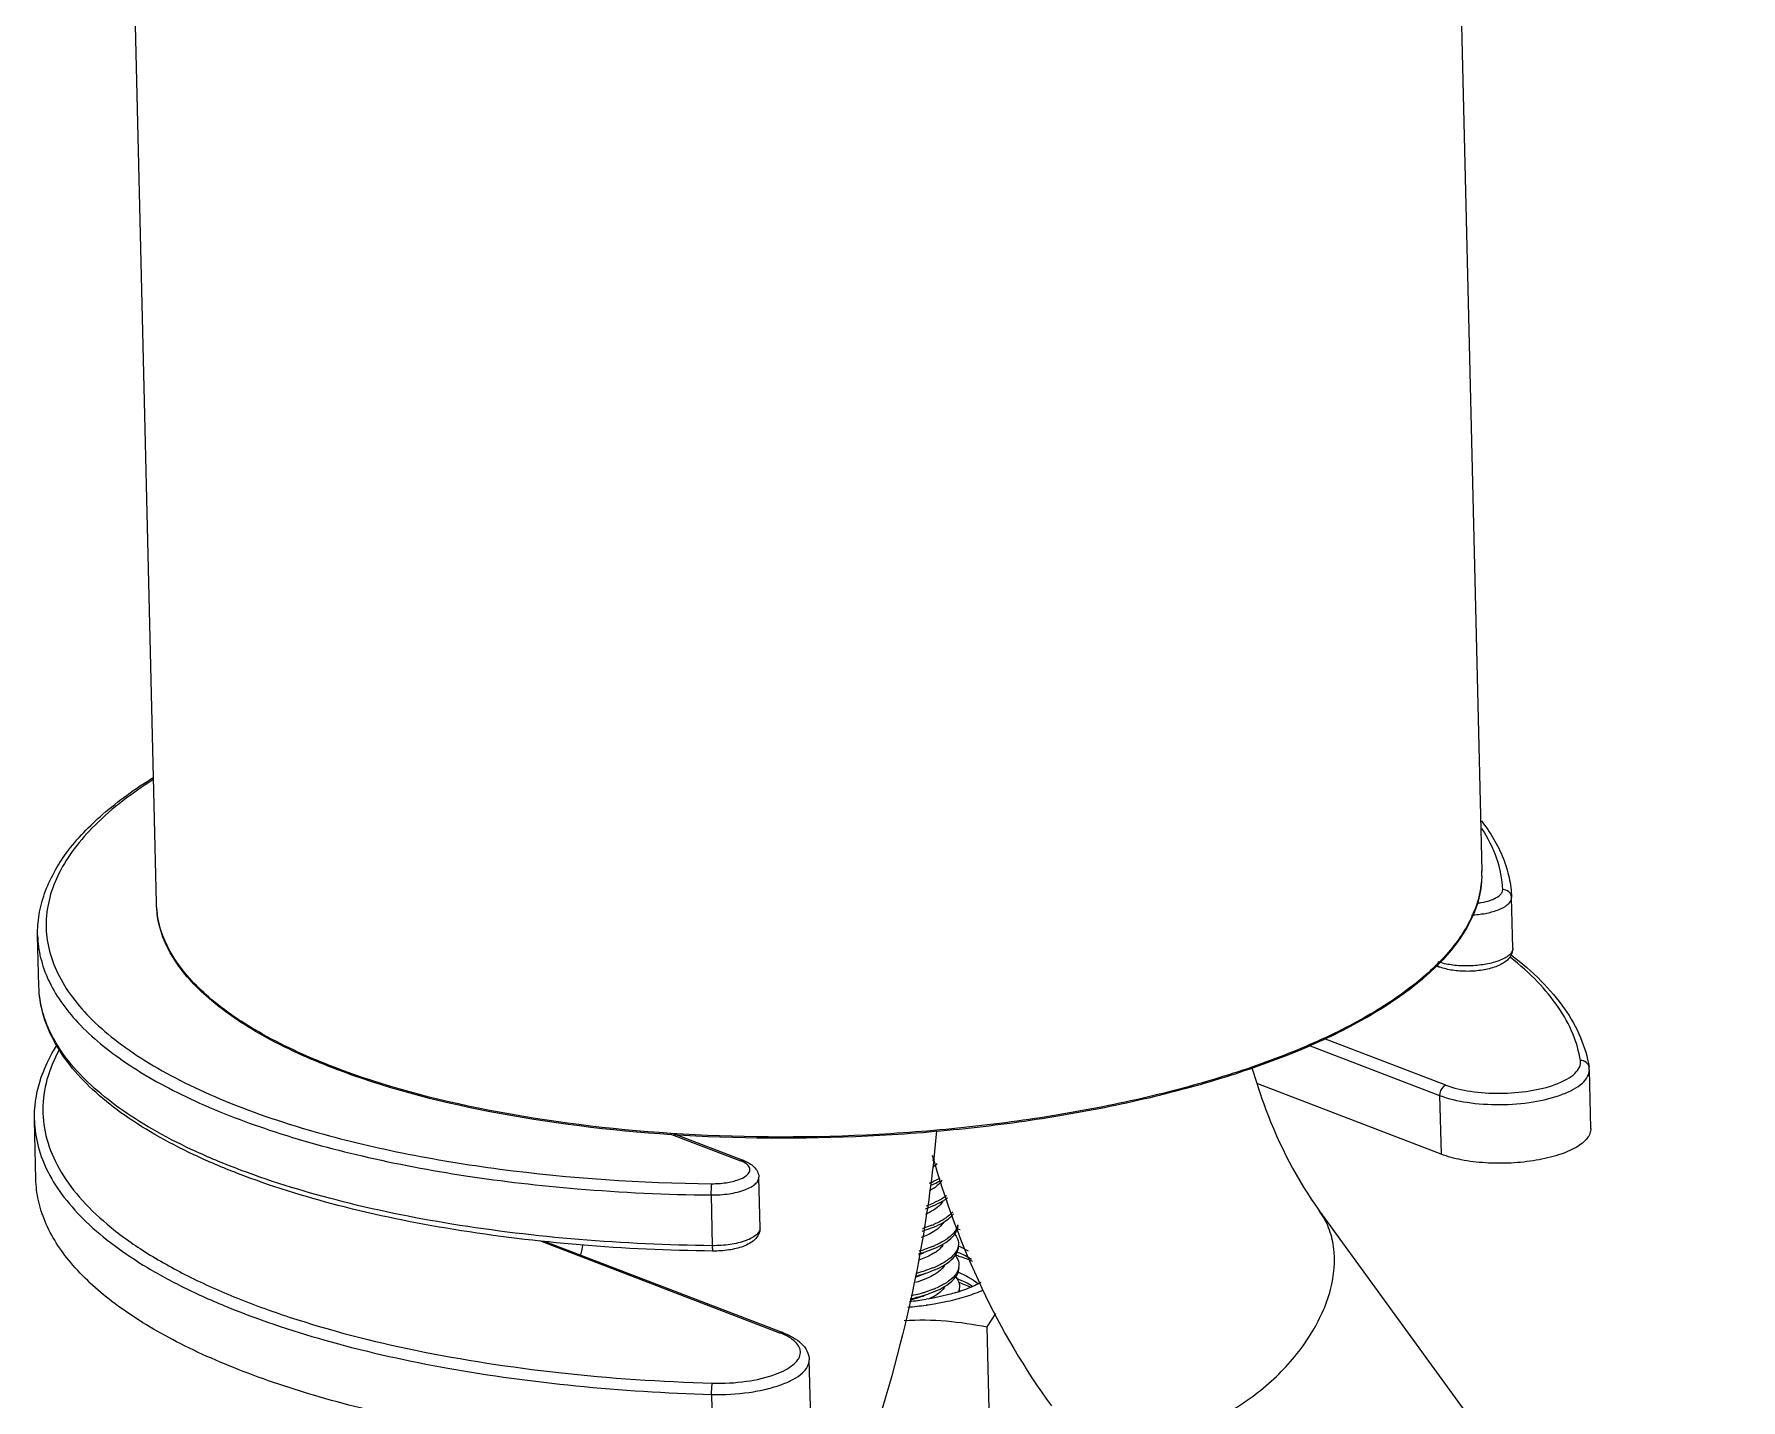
# Model space of a CAD drawing. Header units: millimetres. Extents: x 1991 to 2585, y -545 to -125.
# Drawn here: x 2487.52 to 2517.12, y -256.07 to -232.38 of the extents above; entities that cross this region are included whole.
import ezdxf

# ---------------------------------------------------------------- set-up
doc = ezdxf.new("R2010")
doc.units = ezdxf.units.MM
doc.header["$LTSCALE"] = 0.1
doc.layers.get('0').update_dxf_attribs({"lineweight": 13})

msp = doc.modelspace()

# ---------------------------------------------------------------- linework, layer by layer
at = {"color": 7, "linetype": 'Continuous'}
for p, q in [((2488.524, -201.164), (2489.637, -247.449)), ((2512.128, -225.99), (2512.631, -246.896)), ((2513.147, -247.353), (2513.147, -247.355)), ((2513.168, -248.235), (2513.147, -247.355)), ((2487.603, -248.894), (2487.581, -248.014)), ((2511.818, -248.53), (2511.9, -248.561)), ((2512.925, -248.454), (2512.856, -248.477)), ((2512.959, -248.519), (2512.875, -248.555)), ((2512.006, -250.609), (2509.892, -249.798)), ((2509.623, -249.915), (2511.9, -250.789)), ((2492.723, -250.32), (2492.713, -250.316)), ((2514.521, -251.364), (2514.497, -250.345)), ((2511.924, -251.808), (2508.746, -250.588)), ((2511.9, -250.789), (2511.924, -251.808)), ((2487.55, -252.24), (2487.525, -251.222)), ((2498.549, -251.452), (2499.772, -251.92)), ((2498.62, -251.456), (2499.829, -251.919)), ((2499.821, -251.942), (2499.772, -251.92)), ((2499.865, -251.968), (2499.821, -251.942)), ((2500.111, -253.088), (2500.09, -252.208)), ((2503.228, -252.227), (2503.116, -252.281)), ((2503.184, -251.976), (2503.118, -252.026)), ((2499.261, -252.515), (2499.282, -253.395)), ((2503.126, -252.397), (2503.052, -252.441)), ((2502.983, -252.753), (2503.096, -252.711)), ((2503.454, -252.81), (2503.4, -252.863)), ((2509.817, -252.796), (2517.125, -262.857)), ((2502.922, -253.145), (2503.104, -253.081)), ((2503.093, -253.039), (2502.937, -253.094)), ((2503.324, -252.968), (2503.378, -252.929)), ((2503.4, -252.863), (2503.352, -252.901)), ((2496.286, -253.307), (2500.45, -254.904)), ((2496.365, -253.314), (2500.507, -254.903)), ((2503.008, -253.213), (2502.908, -253.255)), ((2503.102, -253.41), (2502.946, -253.465)), ((2503.333, -253.338), (2503.387, -253.299)), ((2503.409, -253.234), (2503.361, -253.272)), ((2503.553, -253.355), (2503.547, -253.415)), ((2503.725, -253.487), (2503.585, -253.416)), ((2503.012, -253.586), (2502.863, -253.644)), ((2503.342, -253.709), (2503.396, -253.67)), ((2503.418, -253.604), (2503.37, -253.642)), ((2502.97, -253.885), (2502.816, -253.939)), ((2503.11, -253.78), (2502.955, -253.835)), ((2503.427, -253.974), (2503.379, -254.013)), ((2503.641, -254.014), (2503.52, -253.961)), ((2503.562, -253.726), (2503.556, -253.786)), ((2503.119, -254.151), (2502.964, -254.206)), ((2503.351, -254.079), (2503.405, -254.04)), ((2503.565, -254.156), (2503.551, -254.197)), ((2503.571, -254.096), (2503.565, -254.156)), ((2503.592, -254.044), (2503.776, -254.113)), ((2504.053, -254.804), (2504.203, -254.573)), ((2504.326, -266.163), (2504.053, -254.804)), ((2500.99, -256.393), (2500.965, -255.374)), ((2499.271, -255.974), (2499.295, -256.993))]:
    msp.add_line(p, q, dxfattribs=at)
for centre, radius, start, end in [((2510.997, -246.935), 1.634, 358.2579, 1.3704), ((2510.485, -246.947), 2.147, 358.9512, 1.378), ((2491.783, -247.397), 2.147, 181.3789, 183.8057), ((2491.276, -247.41), 1.639, 181.382, 187.8888), ((2491.28, -247.431), 1.642, 183.8034, 187.9469), ((2514.153, -250.353), 0.343, 1.3909, 9.0125), ((2502.491, -250.493), 1.546, 293.3705, 294.8301), ((2499.59, -220.442), 32.075, 265.2551, 269.4119), ((2502.416, -250.663), 1.763, 291.0632, 291.939), ((2502.464, -250.781), 1.636, 291.9299, 293.5041), ((2502.722, -251.79), 0.729, 303.6237, 307.3224), ((2503.002, -252.091), 0.316, 324.9773, 327.8324), ((2502.401, -250.975), 1.826, 288.8478, 291.9491), ((2502.464, -251.131), 1.658, 291.9587, 293.5107), ((2502.842, -251.881), 0.859, 303.4257, 307.2256), ((2502.292, -251), 2.192, 286.9083, 287.114), ((2502.468, -251.488), 1.672, 291.9393, 293.4791), ((2502.68, -255.797), 2.824, 71.4078, 72.3638), ((2503.303, -252.988), 0.242, 346.3836, 349.8645), ((2479.072, -249.147), 18.463, 346.2005, 346.7634), ((2502.494, -251.901), 1.626, 291.9365, 293.5195), ((2502.835, -255.091), 1.836, 65.892, 66.8734), ((2502.364, -252.065), 1.568, 288.648, 292.3788), ((2502.27, -251.271), 2.295, 285.152, 287.1147), ((2502.719, -252.859), 0.781, 302.792, 305.5648), ((2502.255, -251.558), 2.382, 283.5865, 287.0856), ((2502.49, -252.241), 1.66, 291.9533, 293.5041), ((2502.494, -252.599), 1.673, 291.9347, 293.4741), ((2502.659, -251.4), 2.935, 286.8497, 288.5029), ((2502.703, -256.722), 2.822, 71.6379, 72.207), ((2503.344, -254.148), 0.229, 349.8708, 1.299), ((2502.213, -248.859), 5.62, 274.7344, 277.9571), ((2502.247, -249.584), 4.799, 275.4515, 278.9406), ((2502.268, -249.271), 5.203, 277.9886, 279.5854), ((2502.34, -249.697), 4.772, 279.584, 282.395), ((2499.986, -256.114), 1.295, 66.6209, 69.0389)]:
    msp.add_arc(centre, radius, start, end, dxfattribs=at)
for points, knots in [([(2487.581, -248.014), (2487.578, -247.893), (2487.596, -247.645), (2487.727, -247.145), (2488.077, -246.526), (2488.73, -245.855), (2489.272, -245.469), (2489.573, -245.282)], [0, 0, 0, 0, 0.103655, 0.209629, 0.437275, 0.698059, 1, 1, 1, 1]), ([(2489.577, -245.316), (2489.22, -245.543), (2488.73, -245.91), (2488.216, -246.486), (2487.947, -246.909), (2487.777, -247.34), (2487.711, -247.776), (2487.751, -248.211), (2487.896, -248.638), (2488.142, -249.053), (2488.486, -249.453), (2488.923, -249.837), (2489.45, -250.201), (2490.063, -250.544), (2491.025, -250.986), (2491.807, -251.251), (2492.354, -251.408)], [0, 0, 0, 0, 0.134315, 0.192095, 0.244436, 0.292539, 0.338097, 0.383176, 0.429918, 0.480206, 0.535461, 0.596626, 0.664231, 0.73849, 0.81938, 1, 1, 1, 1]), ([(2512.623, -246.023), (2512.777, -246.221), (2512.971, -246.542), (2513.114, -247.006), (2513.143, -247.238), (2513.147, -247.353)], [0, 0, 0, 0, 0.51903, 0.761995, 1, 1, 1, 1]), ([(2512.994, -247.219), (2512.987, -247.037), (2512.914, -246.659), (2512.738, -246.319), (2512.63, -246.156)], [0, 0, 0, 0, 0.481696, 1, 1, 1, 1]), ([(2512.63, -246.985), (2512.624, -247.205), (2512.509, -247.674), (2512.082, -248.32), (2511.424, -248.927), (2510.72, -249.381), (2510.059, -249.725), (2509.287, -250.072), (2508.21, -250.46), (2506.798, -250.843), (2505.262, -251.146), (2503.636, -251.364), (2501.394, -251.533), (2498.624, -251.513), (2495.519, -251.137), (2493.584, -250.629), (2492.722, -250.299)], [0, 0, 0, 0, 0.030558, 0.065165, 0.106028, 0.154074, 0.180848, 0.209394, 0.271456, 0.339431, 0.412211, 0.488509, 0.566916, 0.724065, 0.871939, 1, 1, 1, 1]), ([(2512.631, -246.987), (2512.627, -247.207), (2512.518, -247.677), (2512.097, -248.325), (2511.442, -248.935), (2510.742, -249.39), (2510.083, -249.735), (2509.312, -250.084), (2508.236, -250.474), (2506.823, -250.858), (2505.287, -251.164), (2503.659, -251.383), (2501.413, -251.555), (2498.637, -251.536), (2495.526, -251.16), (2493.587, -250.652), (2492.723, -250.32)], [0, 0, 0, 0, 0.030518, 0.065012, 0.105739, 0.153659, 0.180379, 0.208879, 0.270874, 0.338819, 0.411603, 0.487936, 0.566404, 0.723724, 0.871787, 1, 1, 1, 1]), ([(2512.552, -247.454), (2512.574, -247.451), (2512.658, -247.438), (2512.74, -247.417), (2512.798, -247.396)], [0, 0, 0, 0, 0.268806, 1, 1, 1, 1]), ([(2512.798, -247.396), (2512.827, -247.385), (2512.879, -247.362), (2512.942, -247.32), (2512.984, -247.273), (2512.994, -247.236), (2512.994, -247.219)], [0, 0, 0, 0, 0.331843, 0.60502, 0.821486, 1, 1, 1, 1]), ([(2512.904, -247.574), (2512.939, -247.56), (2513.003, -247.533), (2513.082, -247.48), (2513.135, -247.422), (2513.148, -247.376), (2513.147, -247.355)], [0, 0, 0, 0, 0.331576, 0.604608, 0.821347, 1, 1, 1, 1]), ([(2513.147, -247.353), (2513.146, -247.335), (2513.137, -247.298), (2513.091, -247.238), (2513.031, -247.218), (2512.994, -247.219)], [0, 0, 0, 0, 0.24333, 0.491891, 1, 1, 1, 1]), ([(2492.722, -250.299), (2492.3, -250.136), (2491.536, -249.794), (2490.575, -249.158), (2489.913, -248.45), (2489.689, -247.896), (2489.652, -247.635)], [0, 0, 0, 0, 0.321117, 0.590945, 0.812706, 1, 1, 1, 1]), ([(2492.713, -250.316), (2492.292, -250.154), (2491.532, -249.813), (2490.574, -249.178), (2489.914, -248.471), (2489.69, -247.919), (2489.654, -247.658)], [0, 0, 0, 0, 0.320982, 0.590764, 0.812585, 1, 1, 1, 1]), ([(2512.451, -247.659), (2512.533, -247.655), (2512.686, -247.637), (2512.836, -247.599), (2512.904, -247.574)], [0, 0, 0, 0, 0.530119, 1, 1, 1, 1]), ([(2487.581, -248.014), (2487.584, -248.144), (2487.62, -248.409), (2487.758, -248.796), (2487.979, -249.175), (2488.4, -249.686), (2489.141, -250.283), (2490.27, -250.899), (2491.653, -251.433), (2493.256, -251.874), (2495.041, -252.209), (2496.291, -252.353), (2496.937, -252.407)], [0, 0, 0, 0, 0.035472, 0.072299, 0.111662, 0.154476, 0.2526, 0.36932, 0.504533, 0.656596, 0.822864, 1, 1, 1, 1]), ([(2513.168, -248.235), (2513.169, -248.256), (2513.156, -248.302), (2513.104, -248.36), (2513.025, -248.412), (2512.961, -248.44), (2512.925, -248.454)], [0, 0, 0, 0, 0.178653, 0.395392, 0.668424, 1, 1, 1, 1]), ([(2513.168, -248.235), (2513.169, -248.266), (2513.158, -248.329), (2513.093, -248.436), (2513.014, -248.491), (2512.959, -248.519)], [0, 0, 0, 0, 0.253471, 0.500066, 1, 1, 1, 1]), ([(2513.143, -248.352), (2513.326, -248.492), (2513.659, -248.779), (2514.07, -249.258), (2514.358, -249.764), (2514.464, -250.123), (2514.492, -250.3)], [0, 0, 0, 0, 0.284582, 0.54225, 0.778173, 1, 1, 1, 1]), ([(2511.849, -248.5), (2511.853, -248.513), (2511.865, -248.539), (2511.888, -248.556), (2511.9, -248.561)], [0, 0, 0, 0, 0.529826, 1, 1, 1, 1]), ([(2512.856, -248.477), (2512.778, -248.5), (2512.611, -248.532), (2512.356, -248.548), (2512.107, -248.531), (2511.948, -248.497), (2511.876, -248.473)], [0, 0, 0, 0, 0.244895, 0.511114, 0.771506, 1, 1, 1, 1]), ([(2512.875, -248.555), (2512.8, -248.583), (2512.637, -248.622), (2512.383, -248.642), (2512.132, -248.626), (2511.972, -248.588), (2511.9, -248.561)], [0, 0, 0, 0, 0.240921, 0.50582, 0.767325, 1, 1, 1, 1]), ([(2514.341, -250.184), (2514.316, -250.025), (2514.221, -249.7), (2513.964, -249.238), (2513.594, -248.793), (2513.292, -248.524), (2513.126, -248.393)], [0, 0, 0, 0, 0.218801, 0.453726, 0.712405, 1, 1, 1, 1]), ([(2499.293, -253.488), (2498.524, -253.48), (2497.02, -253.411), (2494.846, -253.152), (2492.856, -252.745), (2491.354, -252.28), (2490.303, -251.835), (2489.626, -251.485), (2489.036, -251.11), (2488.54, -250.71), (2488.14, -250.287), (2487.843, -249.841), (2487.655, -249.375), (2487.606, -249.052), (2487.603, -248.894)], [0, 0, 0, 0, 0.172363, 0.33722, 0.490053, 0.627056, 0.688776, 0.745685, 0.797753, 0.845135, 0.888224, 0.927708, 0.964531, 1, 1, 1, 1]), ([(2499.282, -253.395), (2498.51, -253.386), (2496.998, -253.318), (2494.816, -253.058), (2492.819, -252.651), (2491.313, -252.186), (2490.261, -251.742), (2489.585, -251.395), (2489.001, -251.024), (2488.511, -250.631), (2488.12, -250.219), (2487.832, -249.791), (2487.652, -249.348), (2487.606, -249.043), (2487.603, -248.894)], [0, 0, 0, 0, 0.174118, 0.34061, 0.49485, 0.632888, 0.694916, 0.751943, 0.803883, 0.850825, 0.893093, 0.931313, 0.966484, 1, 1, 1, 1]), ([(2487.525, -251.222), (2487.52, -250.998), (2487.587, -250.532), (2487.791, -250.11), (2487.918, -249.908)], [0, 0, 0, 0, 0.48331, 1, 1, 1, 1]), ([(2487.954, -249.999), (2487.864, -250.162), (2487.723, -250.497), (2487.647, -251.031), (2487.721, -251.564), (2487.943, -252.081), (2488.303, -252.579), (2488.796, -253.052), (2489.415, -253.5), (2490.155, -253.918), (2491.008, -254.303), (2492.331, -254.784), (2494.209, -255.263), (2496.668, -255.638), (2498.396, -255.753), (2499.287, -255.779)], [0, 0, 0, 0, 0.038558, 0.074745, 0.110726, 0.148714, 0.190527, 0.237405, 0.290053, 0.348762, 0.413525, 0.484109, 0.640967, 0.814875, 1, 1, 1, 1]), ([(2508.644, -250.307), (2508.714, -250.548), (2509.002, -251.421), (2509.424, -252.255), (2509.817, -252.796)], [0, 0, 0, 0, 0.273044, 1, 1, 1, 1]), ([(2513.914, -250.595), (2513.98, -250.57), (2514.098, -250.518), (2514.242, -250.42), (2514.333, -250.308), (2514.347, -250.221), (2514.341, -250.184)], [0, 0, 0, 0, 0.336, 0.608612, 0.821776, 1, 1, 1, 1]), ([(2514.019, -250.773), (2514.089, -250.747), (2514.215, -250.692), (2514.37, -250.59), (2514.472, -250.475), (2514.497, -250.385), (2514.497, -250.345)], [0, 0, 0, 0, 0.331544, 0.604583, 0.821298, 1, 1, 1, 1]), ([(2514.492, -250.3), (2514.487, -250.267), (2514.447, -250.202), (2514.376, -250.183), (2514.341, -250.184)], [0, 0, 0, 0, 0.487252, 1, 1, 1, 1]), ([(2512.006, -250.609), (2511.991, -250.615), (2511.93, -250.655), (2511.899, -250.733), (2511.9, -250.789)], [0, 0, 0, 0, 0.228245, 1, 1, 1, 1]), ([(2512.006, -250.609), (2512.143, -250.662), (2512.456, -250.733), (2512.949, -250.763), (2513.448, -250.724), (2513.769, -250.649), (2513.914, -250.595)], [0, 0, 0, 0, 0.22732, 0.492416, 0.761536, 1, 1, 1, 1]), ([(2511.9, -250.789), (2512.052, -250.847), (2512.4, -250.926), (2512.947, -250.96), (2513.502, -250.917), (2513.859, -250.833), (2514.019, -250.773)], [0, 0, 0, 0, 0.227316, 0.492416, 0.76154, 1, 1, 1, 1]), ([(2487.525, -251.222), (2487.529, -251.374), (2487.574, -251.686), (2487.754, -252.14), (2488.04, -252.581), (2488.429, -253.005), (2488.917, -253.411), (2489.5, -253.796), (2490.174, -254.158), (2491.226, -254.622), (2492.736, -255.115), (2494.745, -255.558), (2496.952, -255.856), (2498.485, -255.952), (2499.271, -255.974)], [0, 0, 0, 0, 0.033948, 0.069475, 0.107919, 0.150263, 0.197139, 0.248888, 0.305627, 0.367309, 0.504619, 0.65836, 0.824916, 1, 1, 1, 1]), ([(2492.354, -251.408), (2492.865, -251.555), (2493.941, -251.812), (2496.243, -252.188), (2498.044, -252.306), (2499.27, -252.319)], [0, 0, 0, 0, 0.228179, 0.473943, 1, 1, 1, 1]), ([(2503.174, -251.401), (2503.118, -252.041), (2502.777, -254.627), (2502.007, -257.153), (2501.218, -258.95)], [0, 0, 0, 0, 0.246847, 1, 1, 1, 1]), ([(2514.521, -251.364), (2514.522, -251.393), (2514.51, -251.454), (2514.458, -251.54), (2514.374, -251.621), (2514.213, -251.728), (2513.944, -251.836), (2513.565, -251.924), (2513.138, -251.969), (2512.701, -251.967), (2512.293, -251.918), (2512.038, -251.851), (2511.924, -251.808)], [0, 0, 0, 0, 0.030424, 0.064562, 0.10484, 0.152345, 0.268847, 0.409439, 0.564544, 0.722494, 0.871234, 1, 1, 1, 1]), ([(2499.829, -251.919), (2499.824, -251.918), (2499.806, -251.912), (2499.785, -251.915), (2499.772, -251.92)], [0, 0, 0, 0, 0.240736, 1, 1, 1, 1]), ([(2499.829, -251.919), (2499.862, -251.932), (2499.925, -251.961), (2500.01, -252.023), (2500.072, -252.105), (2500.089, -252.174), (2500.09, -252.208)], [0, 0, 0, 0, 0.261069, 0.505971, 0.749838, 1, 1, 1, 1]), ([(2503.098, -251.826), (2503.322, -252.614), (2503.881, -254.134), (2504.699, -255.534), (2505.165, -256.175)], [0, 0, 0, 0, 0.508702, 1, 1, 1, 1]), ([(2499.741, -252.248), (2499.784, -252.232), (2499.843, -252.205), (2499.903, -252.154), (2499.93, -252.116), (2499.94, -252.076), (2499.93, -252.035), (2499.904, -251.998), (2499.879, -251.978), (2499.865, -251.968)], [0, 0, 0, 0, 0.336045, 0.467362, 0.576626, 0.671686, 0.765661, 0.87218, 1, 1, 1, 1]), ([(2499.846, -252.427), (2499.882, -252.413), (2499.946, -252.385), (2500.025, -252.333), (2500.077, -252.275), (2500.09, -252.229), (2500.09, -252.208)], [0, 0, 0, 0, 0.331491, 0.604647, 0.821337, 1, 1, 1, 1]), ([(2495.838, -256.714), (2495.251, -256.633), (2494.122, -256.444), (2492.523, -256.057), (2491.1, -255.584), (2489.884, -255.036), (2488.897, -254.422), (2488.156, -253.75), (2487.747, -253.124), (2487.583, -252.616), (2487.553, -252.364), (2487.55, -252.24)], [0, 0, 0, 0, 0.177765, 0.343016, 0.493258, 0.626644, 0.742272, 0.840656, 0.924509, 0.962835, 1, 1, 1, 1]), ([(2499.27, -252.319), (2499.268, -252.33), (2499.265, -252.357), (2499.26, -252.422), (2499.26, -252.477), (2499.261, -252.515)], [0, 0, 0, 0, 0.166072, 0.414018, 1, 1, 1, 1]), ([(2499.261, -252.515), (2499.366, -252.516), (2499.564, -252.503), (2499.759, -252.459), (2499.846, -252.427)], [0, 0, 0, 0, 0.529788, 1, 1, 1, 1]), ([(2499.27, -252.319), (2499.354, -252.32), (2499.514, -252.31), (2499.671, -252.274), (2499.741, -252.248)], [0, 0, 0, 0, 0.529791, 1, 1, 1, 1]), ([(2503.087, -252.34), (2503.101, -252.334), (2503.154, -252.312), (2503.206, -252.286), (2503.244, -252.265)], [0, 0, 0, 0, 0.263669, 1, 1, 1, 1]), ([(2503.345, -252.529), (2503.33, -252.54), (2503.26, -252.587), (2503.185, -252.625), (2503.125, -252.651)], [0, 0, 0, 0, 0.224986, 1, 1, 1, 1]), ([(2503.261, -252.272), (2503.255, -252.281), (2503.227, -252.318), (2503.192, -252.348), (2503.164, -252.37)], [0, 0, 0, 0, 0.233758, 1, 1, 1, 1]), ([(2503.155, -252.753), (2503.143, -252.762), (2503.088, -252.799), (2503.028, -252.83), (2502.981, -252.851)], [0, 0, 0, 0, 0.226651, 1, 1, 1, 1]), ([(2503.096, -252.711), (2503.116, -252.702), (2503.192, -252.669), (2503.265, -252.63), (2503.315, -252.597)], [0, 0, 0, 0, 0.271626, 1, 1, 1, 1]), ([(2503.282, -252.625), (2503.274, -252.637), (2503.24, -252.686), (2503.193, -252.726), (2503.155, -252.753)], [0, 0, 0, 0, 0.228683, 1, 1, 1, 1]), ([(2505.805, -256.653), (2506.308, -256.846), (2507.241, -256.772), (2508.313, -256.28), (2509.084, -255.697), (2509.679, -254.98), (2510.04, -254.204), (2510.106, -253.543), (2509.989, -253.083), (2509.881, -252.884), (2509.817, -252.796)], [0, 0, 0, 0, 0.23935, 0.380428, 0.525195, 0.664503, 0.790783, 0.900918, 0.951303, 1, 1, 1, 1]), ([(2500.111, -253.088), (2500.112, -253.126), (2500.094, -253.202), (2500.024, -253.294), (2499.928, -253.361), (2499.856, -253.393), (2499.818, -253.408)], [0, 0, 0, 0, 0.246726, 0.487345, 0.732787, 1, 1, 1, 1]), ([(2500.111, -253.088), (2500.111, -253.108), (2500.098, -253.154), (2500.046, -253.213), (2499.967, -253.265), (2499.903, -253.293), (2499.868, -253.306)], [0, 0, 0, 0, 0.178663, 0.395353, 0.668509, 1, 1, 1, 1]), ([(2503.104, -253.081), (2503.125, -253.073), (2503.201, -253.04), (2503.274, -253.001), (2503.324, -252.968)], [0, 0, 0, 0, 0.27167, 1, 1, 1, 1]), ([(2503.352, -252.901), (2503.337, -252.912), (2503.268, -252.958), (2503.193, -252.996), (2503.134, -253.022)], [0, 0, 0, 0, 0.224889, 1, 1, 1, 1]), ([(2503.292, -252.993), (2503.285, -253.006), (2503.248, -253.058), (2503.199, -253.099), (2503.159, -253.127)], [0, 0, 0, 0, 0.227523, 1, 1, 1, 1]), ([(2503.378, -252.929), (2503.387, -252.922), (2503.419, -252.896), (2503.448, -252.866), (2503.467, -252.842)], [0, 0, 0, 0, 0.264205, 1, 1, 1, 1]), ([(2503.387, -253.299), (2503.431, -253.265), (2503.507, -253.192), (2503.544, -253.09), (2503.546, -253.043)], [0, 0, 0, 0, 0.543296, 1, 1, 1, 1]), ([(2503.538, -253.045), (2503.534, -253.062), (2503.508, -253.135), (2503.454, -253.195), (2503.409, -253.234)], [0, 0, 0, 0, 0.228146, 1, 1, 1, 1]), ([(2499.868, -253.306), (2499.78, -253.339), (2499.585, -253.383), (2499.387, -253.396), (2499.282, -253.395)], [0, 0, 0, 0, 0.470212, 1, 1, 1, 1]), ([(2499.282, -253.395), (2499.282, -253.407), (2499.283, -253.43), (2499.285, -253.459), (2499.288, -253.477), (2499.29, -253.486), (2499.292, -253.488), (2499.293, -253.488)], [0, 0, 0, 0, 0.400375, 0.715726, 0.918605, 0.973556, 1, 1, 1, 1]), ([(2499.818, -253.408), (2499.738, -253.437), (2499.564, -253.478), (2499.386, -253.489), (2499.293, -253.488)], [0, 0, 0, 0, 0.476517, 1, 1, 1, 1]), ([(2503.159, -253.127), (2503.148, -253.135), (2503.1, -253.167), (2503.048, -253.194), (2503.008, -253.213)], [0, 0, 0, 0, 0.229532, 1, 1, 1, 1]), ([(2503.113, -253.452), (2503.134, -253.443), (2503.21, -253.41), (2503.283, -253.371), (2503.333, -253.338)], [0, 0, 0, 0, 0.271862, 1, 1, 1, 1]), ([(2503.361, -253.272), (2503.346, -253.283), (2503.277, -253.329), (2503.202, -253.367), (2503.143, -253.392)], [0, 0, 0, 0, 0.224973, 1, 1, 1, 1]), ([(2503.288, -253.383), (2503.281, -253.393), (2503.248, -253.435), (2503.207, -253.47), (2503.174, -253.494)], [0, 0, 0, 0, 0.230861, 1, 1, 1, 1]), ([(2503.396, -253.67), (2503.441, -253.634), (2503.52, -253.558), (2503.556, -253.451), (2503.554, -253.402)], [0, 0, 0, 0, 0.544106, 1, 1, 1, 1]), ([(2503.547, -253.415), (2503.543, -253.432), (2503.517, -253.505), (2503.463, -253.565), (2503.418, -253.604)], [0, 0, 0, 0, 0.228438, 1, 1, 1, 1]), ([(2503.49, -253.194), (2503.509, -253.218), (2503.54, -253.269), (2503.553, -253.327), (2503.553, -253.355)], [0, 0, 0, 0, 0.521623, 1, 1, 1, 1]), ([(2502.863, -253.535), (2502.885, -253.529), (2502.97, -253.505), (2503.053, -253.476), (2503.113, -253.452)], [0, 0, 0, 0, 0.260974, 1, 1, 1, 1]), ([(2503.142, -253.515), (2503.133, -253.521), (2503.09, -253.547), (2503.046, -253.57), (2503.012, -253.586)], [0, 0, 0, 0, 0.233787, 1, 1, 1, 1]), ([(2503.122, -253.822), (2503.143, -253.814), (2503.219, -253.781), (2503.292, -253.742), (2503.342, -253.709)], [0, 0, 0, 0, 0.271986, 1, 1, 1, 1]), ([(2503.37, -253.642), (2503.355, -253.653), (2503.285, -253.699), (2503.211, -253.737), (2503.152, -253.763)], [0, 0, 0, 0, 0.225411, 1, 1, 1, 1]), ([(2503.499, -253.565), (2503.509, -253.577), (2503.542, -253.625), (2503.561, -253.683), (2503.562, -253.726)], [0, 0, 0, 0, 0.269886, 1, 1, 1, 1]), ([(2503.501, -253.555), (2503.527, -253.563), (2503.627, -253.595), (2503.725, -253.632), (2503.796, -253.663)], [0, 0, 0, 0, 0.263858, 1, 1, 1, 1]), ([(2503.778, -253.633), (2503.76, -253.621), (2503.679, -253.573), (2503.594, -253.533), (2503.527, -253.506)], [0, 0, 0, 0, 0.231926, 1, 1, 1, 1]), ([(2503.039, -253.948), (2503.022, -253.956), (2502.946, -253.99), (2502.867, -254.018), (2502.806, -254.035)], [0, 0, 0, 0, 0.234548, 1, 1, 1, 1]), ([(2502.807, -253.922), (2502.835, -253.915), (2502.942, -253.888), (2503.047, -253.853), (2503.122, -253.822)], [0, 0, 0, 0, 0.262161, 1, 1, 1, 1]), ([(2503.182, -253.865), (2503.171, -253.872), (2503.126, -253.903), (2503.077, -253.929), (2503.039, -253.948)], [0, 0, 0, 0, 0.229945, 1, 1, 1, 1]), ([(2503.316, -253.723), (2503.309, -253.736), (2503.273, -253.792), (2503.223, -253.836), (2503.182, -253.865)], [0, 0, 0, 0, 0.227339, 1, 1, 1, 1]), ([(2503.405, -254.04), (2503.45, -254.004), (2503.529, -253.929), (2503.565, -253.821), (2503.563, -253.772)], [0, 0, 0, 0, 0.544162, 1, 1, 1, 1]), ([(2503.556, -253.786), (2503.552, -253.803), (2503.526, -253.876), (2503.472, -253.936), (2503.427, -253.974)], [0, 0, 0, 0, 0.228267, 1, 1, 1, 1]), ([(2503.508, -253.935), (2503.527, -253.959), (2503.558, -254.01), (2503.571, -254.068), (2503.571, -254.096)], [0, 0, 0, 0, 0.5219, 1, 1, 1, 1]), ([(2503.889, -254.057), (2503.842, -254.017), (2503.732, -253.942), (2503.613, -253.885), (2503.547, -253.858)], [0, 0, 0, 0, 0.46461, 1, 1, 1, 1]), ([(2502.716, -254.314), (2502.754, -254.307), (2502.894, -254.276), (2503.033, -254.233), (2503.131, -254.192)], [0, 0, 0, 0, 0.263048, 1, 1, 1, 1]), ([(2502.979, -254.255), (2502.959, -254.264), (2502.875, -254.296), (2502.789, -254.321), (2502.722, -254.337)], [0, 0, 0, 0, 0.237116, 1, 1, 1, 1]), ([(2502.964, -254.206), (2502.945, -254.211), (2502.868, -254.234), (2502.789, -254.253), (2502.73, -254.265)], [0, 0, 0, 0, 0.24383, 1, 1, 1, 1]), ([(2503.509, -254.209), (2503.469, -254.221), (2503.299, -254.269), (2503.126, -254.304), (2502.993, -254.325)], [0, 0, 0, 0, 0.237459, 1, 1, 1, 1]), ([(2503.18, -254.243), (2503.169, -254.25), (2503.123, -254.28), (2503.074, -254.306), (2503.035, -254.324)], [0, 0, 0, 0, 0.230692, 1, 1, 1, 1]), ([(2503.131, -254.192), (2503.152, -254.184), (2503.227, -254.151), (2503.3, -254.112), (2503.351, -254.079)], [0, 0, 0, 0, 0.271937, 1, 1, 1, 1]), ([(2503.379, -254.013), (2503.363, -254.024), (2503.294, -254.07), (2503.22, -254.108), (2503.161, -254.133)], [0, 0, 0, 0, 0.225083, 1, 1, 1, 1]), ([(2503.313, -254.114), (2503.305, -254.126), (2503.268, -254.176), (2503.219, -254.216), (2503.18, -254.243)], [0, 0, 0, 0, 0.227356, 1, 1, 1, 1]), ([(2503.364, -254.358), (2503.477, -254.333), (2503.689, -254.277), (2503.895, -254.202), (2503.99, -254.16)], [0, 0, 0, 0, 0.527115, 1, 1, 1, 1]), ([(2503.94, -254.034), (2503.914, -254.048), (2503.801, -254.106), (2503.683, -254.152), (2503.59, -254.183)], [0, 0, 0, 0, 0.23089, 1, 1, 1, 1]), ([(2503.798, -254.102), (2503.786, -254.094), (2503.735, -254.062), (2503.682, -254.034), (2503.641, -254.014)], [0, 0, 0, 0, 0.23887, 1, 1, 1, 1]), ([(2500.507, -254.903), (2500.502, -254.901), (2500.484, -254.896), (2500.463, -254.899), (2500.45, -254.904)], [0, 0, 0, 0, 0.240736, 1, 1, 1, 1]), ([(2502.614, -254.693), (2502.855, -254.677), (2503.34, -254.684), (2503.817, -254.757), (2504.053, -254.804)], [0, 0, 0, 0, 0.50199, 1, 1, 1, 1]), ([(2500.382, -255.624), (2500.44, -255.603), (2500.545, -255.557), (2500.677, -255.474), (2500.77, -255.382), (2500.817, -255.28), (2500.808, -255.173), (2500.744, -255.076), (2500.638, -254.992), (2500.55, -254.946), (2500.5, -254.925)], [0, 0, 0, 0, 0.172907, 0.318332, 0.436459, 0.533321, 0.623069, 0.723891, 0.848051, 1, 1, 1, 1]), ([(2500.507, -254.903), (2500.568, -254.927), (2500.681, -254.978), (2500.828, -255.082), (2500.934, -255.213), (2500.964, -255.321), (2500.965, -255.374)], [0, 0, 0, 0, 0.283868, 0.536381, 0.770473, 1, 1, 1, 1]), ([(2500.488, -255.802), (2500.558, -255.776), (2500.683, -255.721), (2500.838, -255.619), (2500.94, -255.504), (2500.966, -255.414), (2500.965, -255.374)], [0, 0, 0, 0, 0.331563, 0.604623, 0.821351, 1, 1, 1, 1]), ([(2499.271, -255.974), (2499.27, -255.936), (2499.272, -255.881), (2499.279, -255.816), (2499.283, -255.789), (2499.287, -255.779)], [0, 0, 0, 0, 0.584248, 0.832279, 1, 1, 1, 1]), ([(2499.287, -255.779), (2499.483, -255.785), (2499.854, -255.765), (2500.219, -255.685), (2500.382, -255.624)], [0, 0, 0, 0, 0.529146, 1, 1, 1, 1]), ([(2499.271, -255.974), (2499.489, -255.98), (2499.81, -255.964), (2500.215, -255.889), (2500.402, -255.834), (2500.488, -255.802)], [0, 0, 0, 0, 0.528799, 0.776612, 1, 1, 1, 1])]:
    msp.add_open_spline(points, degree=3, knots=knots, dxfattribs=at)

doc.saveas('drawing.dxf')
